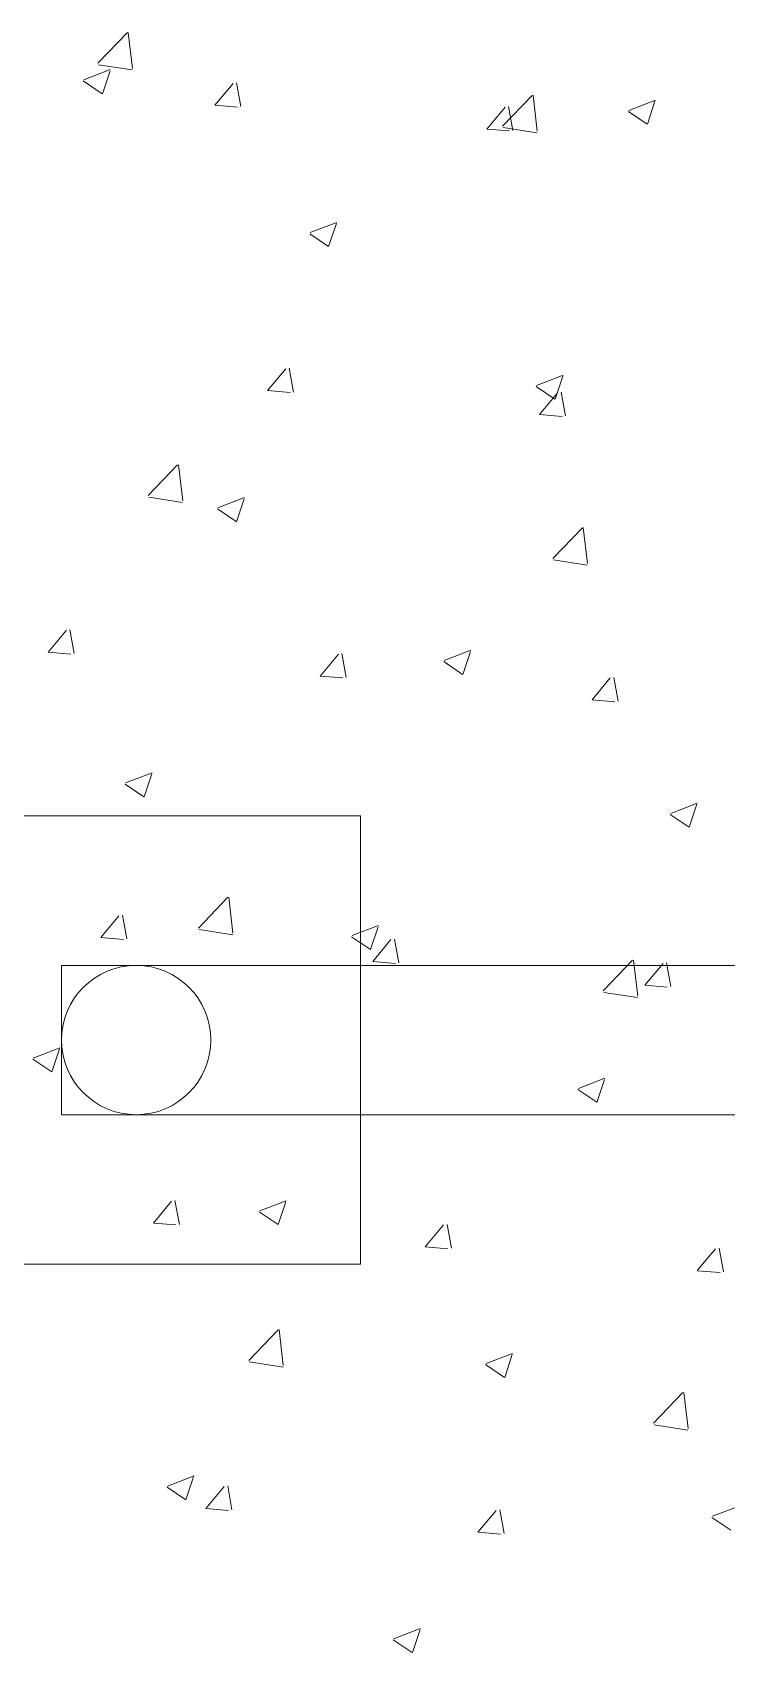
# Model space of a CAD drawing. Header units: millimetres. Extents: x -9869 to 940, y 100 to 694.
# Drawn here: x 455.05 to 459.78, y 337.95 to 348.97 of the extents above; entities that cross this region are included whole.
import ezdxf

# ---------------------------------------------------------------- set-up
doc = ezdxf.new("R2010")
doc.units = ezdxf.units.MM
doc.layers.add('Alvenaria', color=8, linetype='Continuous', lineweight=9)
doc.layers.add('Aço 1020', color=6, linetype='Continuous', lineweight=9)

msp = doc.modelspace()

# ---------------------------------------------------------------- linework, layer by layer
at = {"layer": 'Alvenaria'}
for p, q in [((455.5, 348.763), (455.701, 348.973)), ((455.736, 348.728), (455.707, 348.973)), ((455.405, 348.65), (455.585, 348.72)), ((455.505, 348.753), (455.734, 348.718)), ((455.401, 348.643), (455.53, 348.556)), ((455.531, 348.556), (455.583, 348.712)), ((456.297, 348.478), (456.421, 348.626)), ((456.474, 348.469), (456.444, 348.631)), ((458.255, 348.336), (458.456, 348.545)), ((458.49, 348.301), (458.462, 348.546)), ((459.114, 348.443), (459.295, 348.513)), ((459.24, 348.349), (459.292, 348.505)), ((456.297, 348.478), (456.451, 348.465)), ((458.148, 348.316), (458.272, 348.465)), ((458.325, 348.307), (458.296, 348.469)), ((459.111, 348.436), (459.239, 348.35)), ((458.148, 348.316), (458.302, 348.303)), ((458.259, 348.326), (458.489, 348.291)), ((456.945, 347.611), (457.126, 347.68)), ((457.071, 347.517), (457.124, 347.673)), ((456.942, 347.604), (457.07, 347.517)), ((456.655, 346.537), (456.779, 346.685)), ((456.832, 346.527), (456.802, 346.689)), ((458.486, 346.572), (458.667, 346.641)), ((458.612, 346.478), (458.664, 346.634)), ((456.655, 346.537), (456.809, 346.523)), ((458.483, 346.565), (458.611, 346.478)), ((458.506, 346.375), (458.63, 346.523)), ((458.683, 346.365), (458.654, 346.527)), ((458.506, 346.375), (458.66, 346.361)), ((455.842, 345.822), (456.043, 346.031)), ((456.078, 345.787), (456.049, 346.032)), ((455.847, 345.812), (456.076, 345.776)), ((456.317, 345.739), (456.498, 345.809)), ((456.443, 345.645), (456.496, 345.801)), ((456.314, 345.732), (456.442, 345.646)), ((458.597, 345.394), (458.798, 345.604)), ((458.833, 345.36), (458.804, 345.605)), ((458.601, 345.385), (458.831, 345.349)), ((455.162, 344.757), (455.286, 344.906)), ((455.339, 344.748), (455.309, 344.91)), ((455.161, 344.757), (455.316, 344.744)), ((457.19, 344.586), (457.16, 344.748)), ((457.858, 344.7), (458.039, 344.77)), ((457.984, 344.606), (458.036, 344.762)), ((457.013, 344.595), (457.137, 344.744)), ((457.855, 344.693), (457.983, 344.606)), ((457.013, 344.595), (457.167, 344.582)), ((458.864, 344.433), (458.988, 344.582)), ((459.042, 344.424), (459.012, 344.586)), ((458.864, 344.433), (459.018, 344.42)), ((455.689, 343.868), (455.87, 343.937)), ((455.815, 343.774), (455.868, 343.93)), ((455.686, 343.86), (455.814, 343.774)), ((459.395, 343.654), (459.524, 343.567)), ((459.399, 343.661), (459.579, 343.73)), ((459.525, 343.567), (459.577, 343.723)), ((456.185, 342.88), (456.386, 343.09)), ((456.42, 342.845), (456.392, 343.09)), ((455.52, 342.816), (455.644, 342.964)), ((455.697, 342.807), (455.667, 342.968)), ((457.23, 342.829), (457.411, 342.898)), ((457.356, 342.734), (457.408, 342.89)), ((455.52, 342.816), (455.674, 342.802)), ((456.189, 342.871), (456.419, 342.835)), ((457.227, 342.821), (457.355, 342.735)), ((457.371, 342.654), (457.495, 342.802)), ((457.548, 342.645), (457.519, 342.806)), ((457.371, 342.654), (457.525, 342.64)), ((458.939, 342.453), (459.14, 342.662)), ((459.175, 342.418), (459.146, 342.663)), ((459.222, 342.492), (459.347, 342.64)), ((459.4, 342.483), (459.37, 342.644)), ((458.944, 342.443), (459.173, 342.408)), ((459.222, 342.492), (459.376, 342.478)), ((455.061, 341.996), (455.242, 342.066)), ((455.187, 341.902), (455.24, 342.058)), ((455.058, 341.989), (455.186, 341.902)), ((458.767, 341.782), (458.896, 341.696)), ((458.771, 341.789), (458.951, 341.859)), ((458.897, 341.695), (458.949, 341.851)), ((455.878, 340.874), (456.002, 341.023)), ((456.055, 340.865), (456.025, 341.027)), ((456.602, 340.957), (456.783, 341.026)), ((456.728, 340.863), (456.78, 341.019)), ((456.599, 340.95), (456.727, 340.863)), ((455.878, 340.874), (456.032, 340.861)), ((457.729, 340.713), (457.853, 340.861)), ((457.907, 340.703), (457.877, 340.865)), ((457.729, 340.712), (457.883, 340.699)), ((459.58, 340.551), (459.705, 340.699)), ((459.758, 340.541), (459.728, 340.703)), ((459.58, 340.55), (459.735, 340.537)), ((456.527, 339.939), (456.728, 340.148)), ((456.762, 339.904), (456.734, 340.149)), ((456.531, 339.929), (456.761, 339.894)), ((458.139, 339.911), (458.268, 339.824)), ((458.143, 339.918), (458.323, 339.987)), ((458.269, 339.824), (458.321, 339.98)), ((459.281, 339.512), (459.482, 339.721)), ((459.517, 339.477), (459.488, 339.722)), ((459.286, 339.502), (459.515, 339.466)), ((455.974, 339.085), (456.155, 339.155)), ((456.1, 338.991), (456.152, 339.147)), ((455.971, 339.078), (456.099, 338.991)), ((456.236, 338.933), (456.36, 339.081)), ((456.413, 338.924), (456.384, 339.086)), ((456.236, 338.933), (456.39, 338.919)), ((458.087, 338.771), (458.212, 338.919)), ((458.265, 338.762), (458.235, 338.924)), ((459.683, 338.879), (459.864, 338.948)), ((459.68, 338.871), (459.808, 338.785)), ((458.087, 338.771), (458.241, 338.757)), ((457.511, 338.039), (457.64, 337.952)), ((457.515, 338.046), (457.695, 338.116)), ((457.641, 337.952), (457.693, 338.108))]:
    msp.add_line(p, q, dxfattribs=at)
at = {"layer": 'Aço 1020'}
for points in [[(454.24, 343.644), (457.288, 343.644), (457.288, 340.595), (454.24, 340.595)], [(455.253, 341.611), (463.89, 341.611), (463.89, 342.627), (455.253, 342.627)]]:
    msp.add_lwpolyline(points, close=True, dxfattribs=at)
msp.add_circle((455.761, 342.119), 0.508, dxfattribs=at)

doc.saveas('drawing.dxf')
